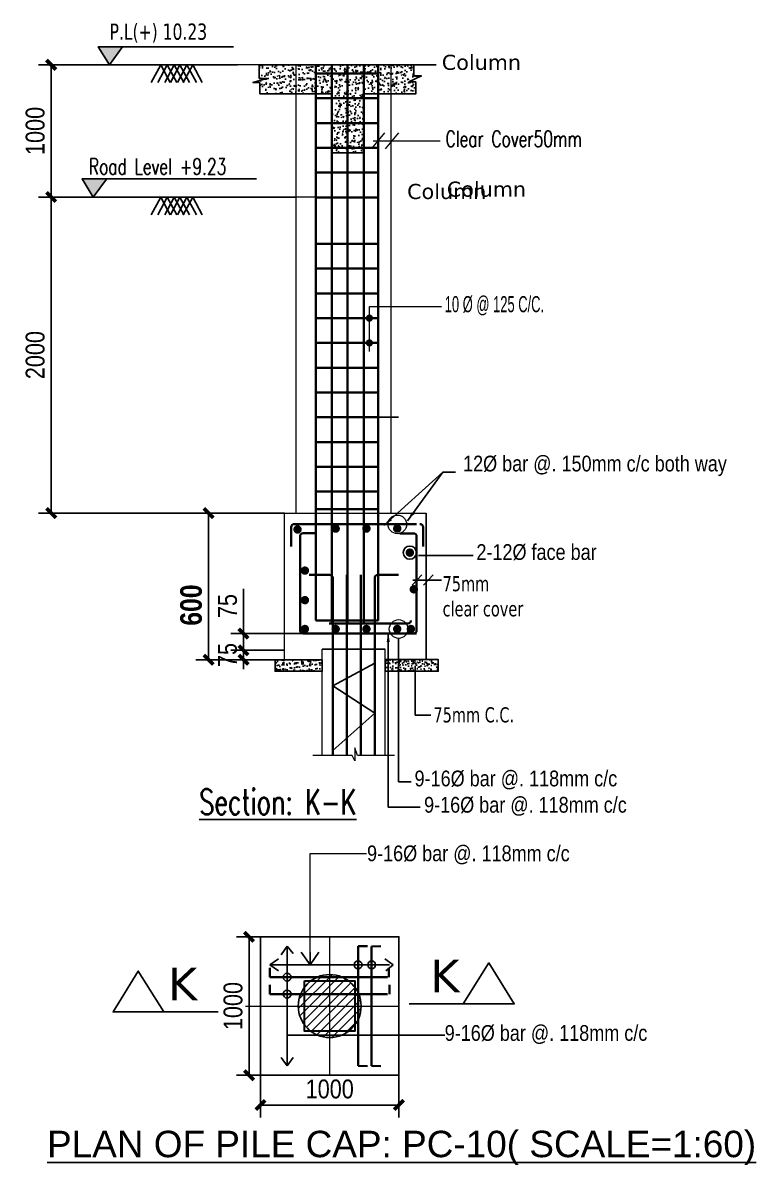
# Model space of a CAD drawing. Header units: millimetres. Extents: x 6239764 to 13047540, y 367704 to 979893.
# Drawn here: x 6619727 to 6625552, y 368915 to 377988 of the extents above; entities that cross this region are included whole.
import ezdxf

# ---------------------------------------------------------------- set-up
doc = ezdxf.new("R2010")
doc.units = ezdxf.units.MM
doc.header["$LTSCALE"] = 300
doc.linetypes.add('DASHED2', pattern=[0.375, 0.25, -0.125])
for name, color, linetype in [('BOU', 12, 'Continuous'), ('COLUMN', 9, 'Continuous'), ('DIM', 4, 'Continuous'), ('TEXT', 7, 'Continuous')]:
    doc.layers.add(name, color=color, linetype=linetype)
for name, color, linetype, lineweight in [('covering', 7, 'Continuous', 15), ('DIM C LINE', 8, 'Continuous', 13), ('dimension', 194, 'Continuous', 20), ('LINE-3', 7, 'Continuous', 15), ('Pile', 84, 'Continuous', 25), ('ROD', 10, 'Continuous', 35)]:
    doc.layers.add(name, color=color, linetype=linetype, lineweight=lineweight)
doc.styles.add('1-37.5', font='arial.ttf')
doc.styles.add('AFTXT', font='')
doc.styles.add('NARROW', font='ARIALN.TTF')
doc.styles.add('ROMANS', font='ROMANS.SHX', dxfattribs={"width": 0.8})
doc.styles.get("Standard").update_dxf_attribs({"font": 'txt8.shx', "width": 0.7, "bigfont": 'hztxt_ii.shx'})
doc.styles.add('TEXT', font='swisscl.ttf')
doc.styles.add('ver', font='verdana.ttf')
doc.styles.get('AFTXT').set_extended_font_data('Romans.shx')
doc.linetypes.add('ZIGZAG', pattern='A,0.0001,-0.2,[131,ltypeshp.shx,S=0.2,R=0,X=-0.2,Y=0],-0.4,[131,ltypeshp.shx,S=0.2,R=180,X=0.2,Y=0],-0.2', length=0.8001)
doc.dimstyles.new('1_8 N1', dxfattribs={"dimscale": 1.5, "dimtxt": 48, "dimasz": 36, "dimexe": 18, "dimexo": 18, "dimgap": 15, "dimtad": 1, "dimdec": 1, "dimzin": 3, "dimdsep": 46, "dimlunit": 4, "dimtxsty": 'TEXT', "dimblk": 'ARCHTICK', "dimcen": 5, "dimdle": 18, "dimclrd": 8, "dimclre": 8, "dimclrt": 256, "dimadec": 0, "dimazin": 0, "dimtfac": 1, "dimtdec": 1, "dimtix": 1, "dimtmove": 0, "dimatfit": 3, "dimfxl": 0.18, "dimtvp": 0.75, "dimtolj": 1, "dimtzin": 0, "dimlwe": -1, "dimarcsym": 0})
doc.dimstyles.new('DIM', dxfattribs={"dimtxt": 7, "dimasz": 3, "dimexe": 3, "dimexo": 3, "dimgap": 0.09, "dimtad": 0, "dimdec": 1, "dimzin": 0, "dimdsep": 46, "dimlunit": 4, "dimtxsty": 'ROMANS', "dimblk": 'ARCHTICK', "dimcen": 0.09, "dimdle": 1, "dimse1": 1, "dimse2": 1, "dimclrd": 7, "dimclre": 7, "dimclrt": 5, "dimazin": 0, "dimtfac": 1, "dimtdec": 1, "dimtofl": 0, "dimtmove": 0, "dimatfit": 3, "dimldrblk": 'OPEN90', "dimfxl": 1, "dimfrac": 2, "dimtolj": 1, "dimtzin": 0, "dimlwd": -1, "dimlwe": -1, "dimarcsym": 0})
doc.dimstyles.new('IED-2', dxfattribs={"dimscale": 50, "dimtxt": 3, "dimasz": 0.5, "dimexe": 2, "dimexo": 0, "dimgap": 2.5, "dimtad": 1, "dimdec": 0, "dimzin": 0, "dimdsep": 46, "dimtxsty": 'AFTXT', "dimblk": '_DOT7', "dimcen": 0.09, "dimclre": 7, "dimclrt": 3, "dimadec": 0, "dimazin": 0, "dimtfac": 1, "dimtdec": 0, "dimtix": 1, "dimtmove": 0, "dimatfit": 3, "dimldrblk": '_DOT7', "dimfxl": 1, "dimtolj": 1, "dimtzin": 0, "dimarcsym": 0})
pattern_1 = [(50, (6461004.72, 665771.97), (71.726018, -6.275213), [7.5, -82.5]), (355, (6461004.72, 665771.97), (-13.875133, 75.219213), [6, -66]), (100.451444, (6461010.7, 665771.45), (57.850885, 68.943999), [6.374019, -70.114211]), (46.1842, (6461004.72, 665791.97), (106.724133, -16.551928), [11.25, -123.75]), (96.635635, (6461013.61, 665790.59), (93.466195, 97.41186), [9.561034, -105.171376]), (351.184164, (6461004.72, 665791.97), (93.466195, 97.41186), [9, -99]), (21, (6461014.72, 665786.97), (59.690705, -40.261889), [7.5, -82.5]), (326, (6461014.72, 665786.97), (24.331533, 72.515005), [6, -66]), (71.451445, (6461019.694, 665783.616), (84.022238, 32.253115), [6.374019, -70.114211]), (37.5, (6461004.72, 665771.97), (1.2159855, 33.2893854), [0, -65.2, 0, -67, 0, -66.25]), (7.5, (6461004.72, 665771.97), (26.3069537, 39.441171), [0, -38.2, 0, -63.7, 0, -25.25]), (327.5, (6460982.42, 665771.97), (53.3822436, -2.2554872), [0, -25, 0, -78, 0, -103.5]), (317.5, (6460972.42, 665771.97), (58.318617, 10.010498), [0, -32.5, 0, -51.8, 0, -73.5])]

# ---------------------------------------------------------------- blocks, each defined once
blk = doc.blocks.new('_ArchTick')
at = {"color": 0, "linetype": 'ByBlock', "const_width": 0.4}
blk.add_lwpolyline([(-0.5, -0.5), (0.5, 0.5)], dxfattribs=at)
blk = doc.blocks.new('*D896')
at = {"color": 7, "lineweight": -2, "transparency": 16777216}
for p, q in [((6621805.1, 374093.9), (6621101.8, 374093.9)), ((6621730.1, 372929.5), (6621101.8, 372929.5))]:
    blk.add_line(p, q, dxfattribs=at)
at = {"color": 0, "lineweight": -2, "transparency": 16777216}
blk.add_line((6621201.8, 374093.9), (6621201.8, 372929.5), dxfattribs=at)
at = {"layer": 'Defpoints', "color": 0, "transparency": 16777216}
for p in [(6621805.1, 374093.9, 5), (6621201.8, 372929.5), (6621730.1, 372929.5)]:
    blk.add_point(p, dxfattribs=at)
at = {"color": 0, "lineweight": -2, "transparency": 16777216, "xscale": 75, "yscale": 75, "zscale": 75}
for p, rotation in [((6621201.8, 374093.9), 90), ((6621201.8, 372929.5), 270)]:
    blk.add_blockref('_ArchTick', p, dxfattribs=dict(at, rotation=rotation))
at = {"color": 3, "transparency": 16777216, "insert": (6621064.3, 373363.7), "char_height": 150, "attachment_point": 5, "rotation": 90, "style": 'NARROW'}
blk.add_mtext('\\A1;{\\fArial Narrow|b1|i0|c0|p34;\\H1.143x;\\C2;600}', dxfattribs=at)
blk = doc.blocks.new('_DOT7')
at = {"color": 7, "linetype": 'Continuous'}
blk.add_line((-0.5, 0), (-1, 0), dxfattribs=at)
at = {"color": 7, "linetype": 'Continuous', "const_width": 0.5}
blk.add_lwpolyline([(-0.25, 0, 1), (0.25, 0, 1), (-0.25, 0, 1)], format="xyb", dxfattribs=at)
blk = doc.blocks.new('*D897')
at = {"color": 7, "lineweight": -2, "transparency": 16777216}
for p, q in [((6621614.9, 369628.8), (6621614.9, 369292.7)), ((6622714.4, 369628.8), (6622714.4, 369292.7))]:
    blk.add_line(p, q, dxfattribs=at)
at = {"color": 0, "lineweight": -2, "transparency": 16777216}
blk.add_line((6621614.9, 369392.7), (6622714.4, 369392.7), dxfattribs=at)
at = {"layer": 'Defpoints', "color": 0, "transparency": 16777216}
for p in [(6621614.9, 369628.8), (6622714.4, 369628.8), (6622714.4, 369392.7)]:
    blk.add_point(p, dxfattribs=at)
at = {"color": 0, "lineweight": -2, "transparency": 16777216, "xscale": 75, "yscale": 75, "zscale": 75, "rotation": 180}
blk.add_blockref('_ArchTick', (6621614.9, 369392.7), dxfattribs=at)
at = {"color": 0, "lineweight": -2, "transparency": 16777216, "xscale": 75, "yscale": 75, "zscale": 75}
blk.add_blockref('_ArchTick', (6622714.4, 369392.7), dxfattribs=at)
at = {"color": 3, "transparency": 16777216, "insert": (6622164.6, 369519.3), "char_height": 150, "attachment_point": 5, "style": 'NARROW'}
blk.add_mtext('\\A1;1000', dxfattribs=at)
blk = doc.blocks.new('*D898')
at = {"color": 7, "lineweight": -2, "transparency": 16777216}
for p, q in [((6621614.9, 370728.8), (6621423.8, 370728.8)), ((6621614.9, 369628.8), (6621423.8, 369628.8))]:
    blk.add_line(p, q, dxfattribs=at)
at = {"color": 0, "lineweight": -2, "transparency": 16777216}
blk.add_line((6621523.8, 370728.8), (6621523.8, 369628.8), dxfattribs=at)
at = {"layer": 'Defpoints', "color": 0, "transparency": 16777216}
for p in [(6621614.9, 370728.8), (6621523.8, 369628.8), (6621614.9, 369628.8)]:
    blk.add_point(p, dxfattribs=at)
at = {"color": 0, "lineweight": -2, "transparency": 16777216, "xscale": 75, "yscale": 75, "zscale": 75}
for p, rotation in [((6621523.8, 370728.8), 90), ((6621523.8, 369628.8), 270)]:
    blk.add_blockref('_ArchTick', p, dxfattribs=dict(at, rotation=rotation))
at = {"color": 3, "transparency": 16777216, "insert": (6621397.2, 370178.8), "char_height": 150, "attachment_point": 5, "rotation": 90, "style": 'NARROW'}
blk.add_mtext('\\A1;1000', dxfattribs=at)
blk = doc.blocks.new('*D899')
at = {"color": 0, "lineweight": -2, "transparency": 16777216}
for p, q in [((6621479.9, 373137.3), (6621479.9, 373493.8)), ((6621479.9, 373004.5), (6621479.9, 373137.3))]:
    blk.add_line(p, q, dxfattribs=at)
at = {"color": 7, "lineweight": -2, "transparency": 16777216}
for p, q in [((6622055.1, 373137.3), (6621379.9, 373137.3)), ((6621805.1, 373004.5), (6621379.9, 373004.5))]:
    blk.add_line(p, q, dxfattribs=at)
at = {"layer": 'Defpoints', "color": 0, "transparency": 16777216}
for p in [(6621479.9, 373137.3), (6622055.1, 373137.3, 0), (6621805.1, 373004.5)]:
    blk.add_point(p, dxfattribs=at)
at = {"color": 0, "lineweight": -2, "transparency": 16777216, "xscale": 75, "yscale": 75, "zscale": 75}
for p, rotation in [((6621479.9, 373137.3), 90), ((6621479.9, 373004.5), 270)]:
    blk.add_blockref('_ArchTick', p, dxfattribs=dict(at, rotation=rotation))
at = {"color": 3, "transparency": 16777216, "insert": (6621353.6, 373355.7), "char_height": 150, "attachment_point": 5, "rotation": 90, "style": 'NARROW'}
blk.add_mtext('\\A1;75', dxfattribs=at)
blk = doc.blocks.new('*D900')
at = {"color": 7, "lineweight": -2, "transparency": 16777216}
for p, q in [((6621433, 377654.5), (6619852.2, 377654.5)), ((6621433, 376604.5), (6619852.2, 376604.5))]:
    blk.add_line(p, q, dxfattribs=at)
at = {"color": 0, "lineweight": -2, "transparency": 16777216}
blk.add_line((6619952.2, 376604.5), (6619952.2, 377654.5), dxfattribs=at)
at = {"layer": 'Defpoints', "color": 0, "transparency": 16777216}
for p in [(6619952.2, 377654.5), (6621433, 377654.5), (6621433, 376604.5, -5)]:
    blk.add_point(p, dxfattribs=at)
at = {"color": 0, "lineweight": -2, "transparency": 16777216, "xscale": 75, "yscale": 75, "zscale": 75}
for p, rotation in [((6619952.2, 377654.5), 90), ((6619952.2, 376604.5), 270)]:
    blk.add_blockref('_ArchTick', p, dxfattribs=dict(at, rotation=rotation))
at = {"color": 3, "transparency": 16777216, "insert": (6619825.6, 377129.5), "char_height": 150, "attachment_point": 5, "rotation": 90, "style": 'NARROW'}
blk.add_mtext('\\A1;1000', dxfattribs=at)
blk = doc.blocks.new('*D901')
at = {"color": 7, "lineweight": -2, "transparency": 16777216}
for p, q in [((6621805.1, 373004.5), (6621379.9, 373004.5)), ((6621805.1, 372929.5), (6621379.9, 372929.5))]:
    blk.add_line(p, q, dxfattribs=at)
at = {"color": 0, "lineweight": -2, "transparency": 16777216}
for p, q in [((6621479.9, 373004.5), (6621479.9, 373079.5)), ((6621479.9, 373004.5), (6621479.9, 372929.5)), ((6621479.9, 372929.5), (6621479.9, 372854.5))]:
    blk.add_line(p, q, dxfattribs=at)
at = {"layer": 'Defpoints', "color": 0, "transparency": 16777216}
for p in [(6621805.1, 373004.5, -5), (6621479.9, 372929.5), (6621805.1, 372929.5, -5)]:
    blk.add_point(p, dxfattribs=at)
at = {"color": 0, "lineweight": -2, "transparency": 16777216, "xscale": 75, "yscale": 75, "zscale": 75}
for p, rotation in [((6621479.9, 373004.5), 270), ((6621479.9, 372929.5), 90)]:
    blk.add_blockref('_ArchTick', p, dxfattribs=dict(at, rotation=rotation))
at = {"color": 3, "transparency": 16777216, "insert": (6621353.6, 372967), "char_height": 150, "attachment_point": 5, "rotation": 90, "style": 'NARROW'}
blk.add_mtext('\\A1;75', dxfattribs=at)
blk = doc.blocks.new('*D902')
at = {"color": 7, "lineweight": -2, "transparency": 16777216}
for p, q in [((6621897.8, 376604.5), (6619852.2, 376604.5)), ((6621805.1, 374093.9), (6619852.2, 374093.9))]:
    blk.add_line(p, q, dxfattribs=at)
at = {"color": 0, "lineweight": -2, "transparency": 16777216}
blk.add_line((6619952.2, 374093.9), (6619952.2, 376604.5), dxfattribs=at)
at = {"layer": 'Defpoints', "color": 0, "transparency": 16777216}
for p in [(6619952.2, 376604.5), (6621897.8, 376604.5), (6621805.1, 374093.9, -5)]:
    blk.add_point(p, dxfattribs=at)
at = {"color": 0, "lineweight": -2, "transparency": 16777216, "xscale": 75, "yscale": 75, "zscale": 75}
for p, rotation in [((6619952.2, 376604.5), 90), ((6619952.2, 374093.9), 270)]:
    blk.add_blockref('_ArchTick', p, dxfattribs=dict(at, rotation=rotation))
at = {"color": 3, "transparency": 16777216, "insert": (6619825.6, 375349.2), "char_height": 150, "attachment_point": 5, "rotation": 90, "style": 'NARROW'}
blk.add_mtext('\\A1;2000', dxfattribs=at)

msp = doc.modelspace()

# ---------------------------------------------------------------- hatches: boundary and pattern name
at = {"ltscale": 0.1}
h = msp.add_hatch(dxfattribs=at)
h.set_pattern_fill('AR-CONC', color=8, scale=0.5)
h.set_pattern_definition([(50, (-4423.5, -81742.45), (91.0923345, -7.9695428), [9.525, -104.775]), (355, (-4423.5, -81742.45), (-17.6217107, 95.5284226), [7.62, -83.8202921]), (100.4514447, (-4415.91, -81743.12), (73.4706235, 87.558876), [8.0950044, -89.0451223]), (46.1842, (-4423.5, -81717.05), (135.5395204, -21.021164), [14.2875, -157.1625]), (96.6355576, (-4412.2, -81718.8), (118.702067, 123.7130623), [12.1425116, -133.567804]), (351.1841512, (-4423.5, -81717.05), (118.702067, 123.7130623), [11.4299835, -125.729866]), (21, (-4410.8, -81723.4), (75.8071956, -51.1325991), [9.525, -104.775]), (326, (-4410.8, -81723.4), (30.9010142, 92.093983), [7.62, -83.82]), (71.451445, (-4404.48, -81727.66), (106.7082096, 40.9613844), [8.0950044, -89.0449688]), (37.5, (-4423.5, -81742.45), (1.54430163, 42.27751944), [0, -82.804, 0, -85.09, 0, -84.1375]), (7.5, (-4423.5, -81742.45), (33.40983126, 50.0902874), [0, -48.514, 0, -80.899, 0, -32.0675]), (327.5, (-4451.82, -81742.45), (67.79529758, -2.864372), [0, -31.75, 0, -99.06, 0, -131.445]), (317.5, (-4464.52, -81742.45), (74.0645907, 12.7132455), [0, -41.275, 0, -65.786, 0, -93.345])])
h.paths.add_polyline_path([(6621609.4, 377424.5), (6621609.4, 377513.6), (6621554.6, 377513.6), (6621664.6, 377546.5), (6621605.1, 377546.5), (6621605.1, 377654.5), (6622831.8, 377654.5), (6622831.8, 377566.3), (6622893.3, 377566.3), (6622793.5, 377519.1), (6622848.1, 377519.1), (6622848.1, 377424.1), (6622436.3, 377424.5), (6622436.3, 376954.5), (6622180.9, 376954.5), (6622180.9, 377424.5)])
at = {"lineweight": 25}
h = msp.add_hatch(dxfattribs=at)
h.set_pattern_fill('AR-CONC', color=9, scale=10)
h.set_pattern_definition(pattern_1)
h.paths.add_polyline_path([(6622105.3, 372929.5), (6621730.1, 372929.5), (6621730.1, 372837.4), (6622105.3, 372837.4)])
h = msp.add_hatch(dxfattribs=at)
h.set_pattern_fill('AR-CONC', color=9, scale=10)
h.set_pattern_definition(pattern_1)
h.paths.add_polyline_path([(6622605.3, 372930.8), (6623026.4, 372930.8), (6623026.4, 372837.4), (6622605.3, 372837.4)])
at = {"layer": 'DIM', "ltscale": 3}
for points in [[(6620520.1, 377797.9), (6620326.2, 377797.9), (6620415.2, 377654.5)], [(6620391.1, 376747.9), (6620197.2, 376747.9), (6620286.2, 376604.5)]]:
    msp.add_hatch(color=256, dxfattribs=at).paths.add_polyline_path(points)
at = {"layer": 'Pile'}
h = msp.add_hatch(dxfattribs=at)
h.set_pattern_fill('ANSI31', color=8, scale=400, style=0)
h.set_pattern_definition([(45, (7009433.54, 299542.71), (-35.355339, 35.355339), [])])
h.paths.add_polyline_path([(6622414.4, 370178.8), (6622164.4, 370178.8), (6622164.4, 369928.8, 0.414214)])
h.paths.add_polyline_path([(6622164.4, 370428.8), (6622164.4, 370178.8), (6622414.4, 370178.8, 0.414214)])
h.paths.add_polyline_path([(6622164.4, 370428.8, 0.414214), (6621914.4, 370178.8), (6622164.4, 370178.8)])
h.paths.add_polyline_path([(6622164.4, 370178.8), (6621914.4, 370178.8, 0.414214), (6622164.4, 369928.8)])

# ---------------------------------------------------------------- linework, layer by layer
at = {"lineweight": 0, "ltscale": 1500}
for p, q in [((6621732, 377654.5, 0), (6620260.9, 377654.5, 0)), ((6622653.5, 377654.5, -5), (6621016.5, 377654.5, -5)), ((6621732, 376604.5, 0), (6620207.7, 376604.5, 0)), ((6622487.6, 376604.5, -5), (6620963.3, 376604.5, -5))]:
    msp.add_line(p, q, dxfattribs=at)
at = {"color": 7, "lineweight": 25}
for p, q in [((6620821.9, 377654.5, 0), (6620746.5, 377513.8, 0)), ((6620873.6, 377654.5, 0), (6620798.2, 377513.8, 0)), ((6620821.9, 377654.5, 0), (6620897.3, 377513.8, 0)), ((6620929.2, 377654.5, 0), (6620853.8, 377513.8, 0)), ((6620873.6, 377654.5, 0), (6620949, 377513.8, 0)), ((6620975, 377654.5, 0), (6620899.6, 377513.8, 0)), ((6620929.2, 377654.5, 0), (6621004.7, 377513.8, 0)), ((6621030.6, 377654.5, 0), (6620955.2, 377513.8, 0)), ((6620975, 377654.5, 0), (6621050.4, 377513.8, 0)), ((6621076.3, 377654.5, 0), (6621000.9, 377513.8, 0)), ((6621030.6, 377654.5, 0), (6621106, 377513.8, 0)), ((6621076.3, 377654.5, 0), (6621151.8, 377513.8, 0)), ((6620821.9, 376604.5, 0), (6620746.5, 376463.8, 0)), ((6620873.6, 376604.5, 0), (6620798.2, 376463.8, 0)), ((6620821.9, 376604.5, 0), (6620897.3, 376463.8, 0)), ((6620929.2, 376604.5, 0), (6620853.8, 376463.8, 0)), ((6620873.6, 376604.5, 0), (6620949, 376463.8, 0)), ((6620975, 376604.5, 0), (6620899.6, 376463.8, 0)), ((6620929.2, 376604.5, 0), (6621004.7, 376463.8, 0)), ((6621030.6, 376604.5, 0), (6620955.2, 376463.8, 0)), ((6620975, 376604.5, 0), (6621050.4, 376463.8, 0)), ((6621076.3, 376604.5, 0), (6621000.9, 376463.8, 0)), ((6621030.6, 376604.5, 0), (6621106, 376463.8, 0)), ((6621076.3, 376604.5, 0), (6621151.8, 376463.8, 0)), ((6622870.2, 373758.3, 0), (6623304.1, 373758.3, 0))]:
    msp.add_line(p, q, dxfattribs=at)
at = {"color": 6, "ltscale": 0.1}
msp.add_line((6622653.5, 377654.5, -5), (6623010.2, 377654.5, -5), dxfattribs=at)
at = {"lineweight": 0}
for p, q in [((6622600.4, 377114.7, 0), (6622496.4, 376989.4, 0)), ((6622710.4, 377113.4, 0), (6622606.4, 376988, 0)), ((6622510.9, 377051.6, 0), (6623041.8, 377051.6, 0)), ((6622479.9, 375736.3, 0), (6623051.3, 375736.3, 0)), ((6622479.9, 375377.8, 0), (6622479.9, 375736.3, 0))]:
    msp.add_line(p, q, dxfattribs=at)
at = {"lineweight": 25}
for p, q in [((6622054.5, 374855.2, 0), (6622712.3, 374855.2, 0)), ((6622930.1, 372929.5, 0), (6622930.1, 374093.9, 0))]:
    msp.add_line(p, q, dxfattribs=at)
for p, q in [((6622819.2, 373521.2, 0), (6622895.1, 373604, 0)), ((6622823.7, 373562.4, 0), (6623053.8, 373562.4, 0)), ((6622909.3, 373521.2, 0), (6622985.1, 373604, 0)), ((6621826.3, 369946.4, 0), (6623077.9, 369946.4, 0))]:
    msp.add_line(p, q)
at = {"color": 6, "ltscale": 0.1, "elevation": -5}
msp.add_lwpolyline([(6621609.4, 377424.5), (6621609.4, 377513.6), (6621554.6, 377513.6), (6621664.6, 377546.5), (6621605.1, 377546.5), (6621605.1, 377654.5), (6622831.8, 377654.5), (6622831.8, 377566.3), (6622893.3, 377566.3), (6622793.5, 377519.1), (6622848.1, 377519.1), (6622848.1, 377424.1), (6622436.3, 377424.5), (6622436.3, 376954.5), (6622180.9, 376954.5), (6622180.9, 377424.5), (6621609.4, 377424.5)], dxfattribs=at)
at = {"lineweight": 0, "const_width": 28.7, "elevation": 0}
for points in [[(6622465.6, 375642.7, 1), (6622494.3, 375642.7, 1)], [(6622465.6, 375445.9, 1), (6622494.3, 375445.9, 1)]]:
    msp.add_lwpolyline(points, format="xyb", close=True, dxfattribs=at)
at = {"lineweight": 25, "elevation": -5}
for points in [[(6622105.3, 372929.5), (6621730.1, 372929.5), (6621730.1, 372837.4), (6622105.3, 372837.4)], [(6622605.3, 372930.8), (6623026.4, 372930.8), (6623026.4, 372837.4), (6622605.3, 372837.4)]]:
    msp.add_lwpolyline(points, close=True, dxfattribs=at)
at = {"color": 7, "lineweight": 25}
msp.add_circle((6622801, 373780, 0), 52.5, dxfattribs=at)
at = {"layer": 'BOU', "color": 141, "ltscale": 0.1, "elevation": 0}
msp.add_lwpolyline([(6621614.9, 369628.8), (6622714.4, 369628.8), (6622714.4, 370728.8), (6621614.9, 370728.8), (6621614.9, 369628.8)], dxfattribs=at)
at = {"layer": 'COLUMN', "lineweight": 30, "elevation": 0}
msp.add_lwpolyline([(6621964.4, 370378.8), (6622364.4, 370378.8), (6622364.4, 369978.8), (6621964.4, 369978.8)], close=True, dxfattribs=at)
at = {"layer": 'covering', "lineweight": 0, "ltscale": 1500}
for p, q in [((6621897.8, 374093.9, 0), (6621897.8, 377654.5, 0)), ((6622653.5, 374093.9, -5), (6622653.5, 377654.5, -5)), ((6621805.1, 372929.5, -5), (6621805.1, 374093.9, -5)), ((6621805.1, 374093.9, -5), (6622653.5, 374093.9, -5)), ((6622653.5, 374093.9, 0), (6622930.1, 374093.9, 0)), ((6622105.3, 372169.6, -5), (6622105.3, 373012.9, -5)), ((6622605.3, 372169.5, -5), (6622605.3, 373012.9, -5))]:
    msp.add_line(p, q, dxfattribs=at)
at = {"layer": 'covering', "linetype": 'DASHED2', "lineweight": 0, "ltscale": 1500, "elevation": -5}
msp.add_lwpolyline([(6622680.3, 372169.5), (6622385.1, 372169.5), (6622364.2, 372230.9), (6622364.2, 372126.9), (6622343, 372169.6), (6622030.3, 372169.6)], dxfattribs=at)
at = {"layer": 'DIM'}
for p, q in [((6623063.9, 374419.3, -5), (6623164.4, 374419.3, -5)), ((6621826.3, 370653.8, 0), (6621779.1, 370586.9, 0)), ((6621826.3, 369703.8, 0), (6621826.3, 370653.8, 0)), ((6621826.3, 370653.8, 0), (6621873.4, 370595.1, 0)), ((6621689.9, 370506, 0), (6621756.8, 370553.2, 0)), ((6622668.7, 370506, 0), (6622601.8, 370553.2, 0)), ((6621689.9, 370506, 0), (6622639.4, 370506, 0)), ((6621689.9, 370506, 0), (6621756.8, 370459, 0)), ((6622668.7, 370506, 0), (6622610, 370459, 0)), ((6621826.3, 369703.8, 0), (6621779.1, 369770.7, 0)), ((6621826.3, 369703.8, 0), (6621873.4, 369770.7, 0))]:
    msp.add_line(p, q, dxfattribs=at)
at = {"layer": 'DIM', "linetype": 'ZIGZAG', "ltscale": 0.1}
msp.add_line((6622105.3, 373012.9, -5), (6622605.3, 373012.9, -5), dxfattribs=at)
at = {"layer": 'DIM', "ltscale": 3, "elevation": 0}
for points in [[(6620519.9, 377797.6), (6620415.2, 377654.5), (6620326.2, 377797.9), (6621400.4, 377797.9)], [(6620390.9, 376747.6), (6620286.2, 376604.5), (6620197.2, 376747.9), (6621583.7, 376747.9)], [(6620848.1, 370131.7), (6620644.3, 370456.7), (6620443.8, 370131.7), (6621278.1, 370131.7)], [(6623225.8, 370196), (6623429.6, 370520.9), (6623630.1, 370196), (6622795.8, 370196)]]:
    msp.add_lwpolyline(points, dxfattribs=at)
at = {"layer": 'DIM'}
for centre in [(6622390.1, 370506, 0), (6622497.7, 370506, 0), (6621826.3, 370408.4, 2.6), (6621826.3, 370273.7, 2.6)]:
    msp.add_circle(centre, 31.2, dxfattribs=at)
at = {"layer": 'DIM C LINE'}
for p, q in [((6622164.4, 369628.8, 0), (6622164.4, 370728.8, 0)), ((6621496.9, 370178.8, 0), (6622714.4, 370178.8, 0))]:
    msp.add_line(p, q, dxfattribs=at)
at = {"layer": 'dimension', "lineweight": 20, "ltscale": 100}
for centre in [(6622702, 374004.6, -5), (6622712.3, 373173.6, -5)]:
    msp.add_circle(centre, 74.3, dxfattribs=at)
at = {"layer": 'Pile', "color": 3}
msp.add_circle((6622164.4, 370178.8, -1250), 250, dxfattribs=at)
at = {"layer": 'ROD'}
for p, q in [((6622054.5, 373241.9, 0), (6622054.5, 377654.5, 0)), ((6622180.9, 373216.9, 0), (6622180.9, 377654.5, 0)), ((6622305.1, 373213, 0), (6622305.1, 377654.5, 0)), ((6622436.3, 373216.9, 0), (6622436.3, 377654.5, 0)), ((6622549.2, 373241.9, 0), (6622549.2, 377654.5, 0)), ((6622054.5, 377585.8, 5), (6622549.2, 377585.8, 5)), ((6622054.5, 377388.9, 5), (6622549.2, 377388.9, 5)), ((6622054.5, 377192, 5), (6622549.2, 377192, 5)), ((6622054.5, 376995.1, 5), (6622549.2, 376995.1, 5)), ((6622054.5, 376798.3, 5), (6622549.2, 376798.3, 5)), ((6622054.5, 376601.4, 5), (6622549.2, 376601.4, 5)), ((6622054.5, 376233.4, 0), (6622549.2, 376233.4, 0)), ((6622054.5, 376036.5, 0), (6622549.2, 376036.5, 0)), ((6622054.5, 375839.6, 0), (6622549.2, 375839.6, 0)), ((6622054.5, 375642.7, 0), (6622549.2, 375642.7, 0)), ((6622054.5, 375445.9, 0), (6622549.2, 375445.9, 0)), ((6622054.5, 375249, 0), (6622549.2, 375249, 0)), ((6622054.5, 375052.1, 0), (6622549.2, 375052.1, 0)), ((6622054.5, 374855.2, 0), (6622549.2, 374855.2, 0)), ((6622054.5, 374658.4, 0), (6622549.2, 374658.4, 0)), ((6622054.5, 374461.5, 0), (6622549.2, 374461.5, 0)), ((6622054.5, 374264.6, 0), (6622549.2, 374264.6, 0)), ((6622054.5, 374125.5, 0), (6622549.2, 374125.5, 0)), ((6621928.7, 373162.3, -5), (6621928.7, 373909.9, -5)), ((6621953.7, 373934.9, -5), (6622062.6, 373934.9, -5)), ((6622721.3, 373933.2, 0), (6622830.1, 373933.2, 0)), ((6622855.1, 373162.3, 0), (6622855.1, 373908.2, 0)), ((6622163.9, 373604.2), (6622000.9, 373604.2)), ((6622188.9, 372169.6, -5), (6622188.9, 373579.2, -0.1)), ((6622299.9, 372169.6, -5), (6622299.9, 373604.2)), ((6622410.8, 372169.5, -5), (6622410.8, 373604.2)), ((6622521.8, 372169.5, -5), (6622521.8, 373579.2, -0.1)), ((6622709.7, 373604.2), (6622546.8, 373604.2)), ((6622054.5, 373241.9, 0), (6622549.2, 373241.9, 0)), ((6622785.1, 373216.9, -5), (6622160.8, 373216.9, -5)), ((6621953.7, 373137.3, -5), (6622855.1, 373137.3, -5)), ((6622390.1, 370653.8, 0), (6622390.1, 369703.8, 0)), ((6622390.1, 370653.8, 0), (6622463.9, 370653.3, 0)), ((6622497.7, 370651.4, 0), (6622571.4, 370653.3, 0)), ((6622497.7, 370651.4, 0), (6622497.7, 369703.8, 0)), ((6621688.4, 370408.4, 0), (6621688.4, 370482.2, 0)), ((6622634.6, 370408.4, 0), (6622634.6, 370482.2, 0)), ((6621688.4, 370408.4, 0), (6622624, 370408.4, 0)), ((6621689.9, 370273.7, 0), (6621689.9, 370347.5, 0)), ((6621689.9, 370273.7, 0), (6622624, 370273.7, 0)), ((6622639.4, 370273.7, 0), (6622639.4, 370347.5, 0)), ((6622390.1, 369703.8, 0), (6622463.9, 369701.8, 0)), ((6622497.7, 369703.8, 0), (6622571.4, 369701.8, 0))]:
    msp.add_line(p, q, dxfattribs=at)
at = {"layer": 'ROD', "lineweight": 25}
for p, q in [((6622188.9, 372721.1, -5), (6622521.8, 372902.2, -5)), ((6622188.9, 372721.1, -5), (6622521.8, 372503.8, -5)), ((6622188.9, 372209.8, -5), (6622521.8, 372503.8, -5))]:
    msp.add_line(p, q, dxfattribs=at)
at = {"layer": 'ROD'}
for points, elevation in [([(6622855.1, 374007.4), (6621883.9, 374007.4, 0.414214), (6621858.9, 373982.4), (6621858.9, 373827.7)], -5), ([(6622906.6, 373827.7), (6622906.6, 373982.4, 0.414214), (6622881.6, 374007.4)], 0)]:
    msp.add_lwpolyline(points, format="xyb", dxfattribs=dict(at, elevation=elevation))
at = {"layer": 'ROD', "const_width": 33.4}
for points, elevation in [([(6621925.6, 373964.1, -1), (6621892.2, 373964.1, -1)], -5), ([(6622228.7, 373971.2, -1), (6622195.3, 373971.2, -1)], -5), ([(6622473.1, 373971.2, -1), (6622439.7, 373971.2, -1)], -5), ([(6622717.6, 373971.2, -1), (6622684.2, 373971.2, -1)], -5), ([(6622817.7, 373780, -1), (6622784.3, 373780, -1)], 0), ([(6621984.2, 373637.3, -1), (6621950.8, 373637.3, -1)], -5), ([(6622816.3, 373488.8, 1), (6622849.7, 373488.8, 1)], 0), ([(6621984.2, 373402.6, -1), (6621950.8, 373402.6, -1)], -5), ([(6621984.2, 373173.6, -1), (6621950.8, 373173.6, -1)], -5), ([(6622228.7, 373173.6, -1), (6622195.3, 373173.6, -1)], -5), ([(6622473.1, 373173.6, -1), (6622439.7, 373173.6, -1)], -5), ([(6622717.6, 373173.6, -1), (6622684.2, 373173.6, -1)], -5), ([(6622826.2, 373173.6, -1), (6622792.8, 373173.6, -1)], 0)]:
    msp.add_lwpolyline(points, format="xyb", close=True, dxfattribs=dict(at, elevation=elevation))
at = {"layer": 'ROD'}
for centre, start, end in [((6621953.7, 373909.9, -5), 90, 180), ((6622830.1, 373908.2, 0), 0, 90), ((6622785.1, 373241.9, -5), 270, 0), ((6621953.7, 373162.3, -5), 180, 270), ((6622830.1, 373162.3, 0), 270, 0)]:
    msp.add_arc(centre, 25, start, end, dxfattribs=at)
at = {"layer": 'ROD', "extrusion": (0, -0.003485, 0.999994)}
for centre, start, end in [((6622163.9, 373576.9, -1302.1), 0, 90), ((6622546.8, 373576.9, -1302.1), 90, 180)]:
    msp.add_arc(centre, 25, start, end, dxfattribs=at)

# ---------------------------------------------------------------- texts
at = {"ltscale": 1500, "attachment_point": 1}
for s, insert, char_height, width in [('{\\fVerdana|b0|i0|c0|p34;P.L(+) 10.23}', (6620415.9, 377982.8, -5), 128.656, 143551.162), ('{\\fVerdana|b0|i0|c0|p34;75mm \\Pclear cover}', (6623061.6, 373593.4), 119.769, 4739.703), ('{\\fVerdana|b0|i0|c0|p34;75mm C.C.}', (6622988.6, 372551.7, -5), 119.769, 4739.703)]:
    msp.add_mtext(s, dxfattribs=dict(at, insert=insert, char_height=char_height, width=width))
at = {"ltscale": 1500}
for s, insert, char_height, width, attachment_point, style in [('Column', (6623055, 377734.3, 0), 119.77, 1192.266, 1, 'ver'), ('Column', (6622779.6, 376708.7, 0), 119.77, 1192.266, 1, 'ver'), ('Column', (6623095, 376726.9, 0), 119.77, 1192.266, 1, 'ver'), ('12%%C bar @. 150mm c/c both way', (6623223.8, 374550.2, -5), 125, 2179.751, 1, 'NARROW'), ('2-12%%C face bar', (6623329.9, 373847.4, 0), 125, 1990.284, 1, 'NARROW'), ('9-16%%C bar @. 118mm c/c ', (6622838.7, 372048.9, -5), 125, 2763.476, 1, 'NARROW'), ('9-16%%C bar @. 118mm c/c ', (6622914.4, 371839.9, -5), 125, 2538.81, 1, 'NARROW'), ('9-16%%C bar @. 118mm c/c ', (6622461.2, 371454.1, -20.9), 125, 1993.186, 1, 'NARROW'), ('K', (6623194.8, 370547.4, 0), 258.5, 337.096, 3, 'ver'), ('K', (6620879.1, 370483.2, 0), 258.5, 337.096, 1, 'ver'), ('9-16%%C bar @. 118mm c/c ', (6623077.9, 370027.4, -20.9), 125, 1993.186, 1, 'NARROW')]:
    msp.add_mtext(s, dxfattribs=dict(at, insert=insert, char_height=char_height, width=width, attachment_point=attachment_point, style=style))
at = {"char_height": 128.068, "attachment_point": 1}
for s, insert, width in [('Clear Cover50mm', (6623085.1, 377130.7, -5), 1699.627), ('{\\fArial Narrow|b0|i0|c0|p34;10 %%C @ 125 C/C.}', (6623078.3, 375817.6, 0), 2498.988)]:
    msp.add_mtext(s, dxfattribs=dict(at, insert=insert, width=width))
at = {"ltscale": 1500, "insert": (6620251.7, 376911.1, 0), "char_height": 128.656, "attachment_point": 1}
msp.add_mtext('Road Level +9.23', dxfattribs=at)
at = {"layer": 'DIM', "insert": (6621128.3, 371900.3, -5), "char_height": 200, "attachment_point": 1}
msp.add_mtext('{\\LSection: K-K}', dxfattribs=at)
at = {"layer": 'TEXT', "linetype": 'Continuous', "ltscale": 0.5, "insert": (6619837.8, 369188.3), "char_height": 210, "attachment_point": 1, "style": '1-37.5'}
msp.add_mtext('{\\L PLAN OF PILE CAP: PC-10( SCALE=1:60)}', dxfattribs=at)

# ---------------------------------------------------------------- dimensions: what is measured, and where the dimension line sits
for base, p1, p2, text, picture, middle in [((6619952.2, 377654.5, 0), (6621433, 376604.5, -5), (6621433, 377654.5, 0), '1000', '*D900', (6619825.6, 377129.5, 0)), ((6619952.2, 376604.5, 0), (6621805.1, 374093.9, -5), (6621897.8, 376604.5, 0), '2000', '*D902', (6619825.6, 375349.2, 0))]:
    dim = msp.add_linear_dim(base=base, p1=p1, p2=p2, angle=90, text=text, dimstyle='IED-2', override={"dimasz": 1.5, "dimgap": 1, "dimtxsty": 'NARROW', "dimblk1": 'ArchTick', "dimblk2": 'ArchTick', "dimsah": 1})
    dim.commit()
    dim.dimension.update_dxf_attribs({"geometry": picture, "text_midpoint": middle})
for base, p1, p2, text, picture, middle in [((6621201.8, 372929.5, -5), (6621805.1, 374093.9, 0), (6621730.1, 372929.5, -5), '{\\fArial Narrow|b1|i0|c0|p34;\\H1.143x;\\C2;600}', '*D896', (6621201.8, 373363.7, -5)), ((6621479.9, 373137.3, -5), (6621805.1, 373004.5, -5), (6622055.1, 373137.3, -5), '75', '*D899', (6621479.9, 373355.7, -5)), ((6621523.8, 369628.8, 0), (6621614.9, 370728.8, 0), (6621614.9, 369628.8, 0), '1000', '*D898', (6621523.8, 370178.8, 0))]:
    dim = msp.add_linear_dim(base=base, p1=p1, p2=p2, angle=90, text=text, dimstyle='IED-2', override={"dimasz": 1.5, "dimgap": 1, "dimtxsty": 'NARROW', "dimblk1": 'ArchTick', "dimblk2": 'ArchTick', "dimsah": 1})
    dim.commit()
    dim.dimension.update_dxf_attribs({"geometry": picture, "text_midpoint": middle, "dimtype": 160})
dim = msp.add_linear_dim(base=(6621479.9, 372929.5, 0), p1=(6621805.1, 373004.5, -5), p2=(6621805.1, 372929.5, -5), angle=90, dimstyle='IED-2', override={"dimasz": 1.5, "dimgap": 1, "dimtxsty": 'NARROW', "dimblk1": 'ArchTick', "dimblk2": 'ArchTick', "dimsah": 1})
dim.commit()
dim.dimension.update_dxf_attribs({"geometry": '*D901', "text_midpoint": (6621353.6, 372967, 0)})
dim = msp.add_linear_dim(base=(6622714.4, 369392.7, 0), p1=(6621614.9, 369628.8, 0), p2=(6622714.4, 369628.8, 0), text='1000', dimstyle='IED-2', override={"dimasz": 1.5, "dimgap": 1, "dimtxsty": 'NARROW', "dimblk1": 'ArchTick', "dimblk2": 'ArchTick', "dimsah": 1})
dim.commit()
dim.dimension.update_dxf_attribs({"geometry": '*D897', "text_midpoint": (6622164.6, 369392.7, 0), "dimtype": 160})

# ---------------------------------------------------------------- leaders
at = {"layer": 'DIM'}
for points, override in [([(6622595.1, 373996.3, -5), (6623063.9, 374419.3, -5)], {"dimasz": 50, "dimclrd": 256}), ([(6622781.5, 374032.5, -5), (6623063.9, 374419.3, -5)], {"dimasz": 50, "dimclrd": 256}), ([(6622629.5, 373145.7, -5), (6622629.5, 371759.7, -5), (6622883.7, 371759.7, -5)], {"dimasz": 50, "dimclrd": 256}), ([(6622712.3, 373099.3, -5), (6622712.3, 371959.9, -5), (6622812.9, 371959.9, -5)], {"dimasz": 3, "dimclrd": 256}), ([(6622842.5, 372880.7, -5), (6622842.5, 372489.8, -5), (6622968, 372489.8, -5)], {"dimasz": 3.5, "dimclrd": 256})]:
    msp.add_leader(points, dimstyle='1_8 N1', override=override, dxfattribs=at)
at = {"layer": 'LINE-3'}
msp.add_leader([(6622008.6, 370506, 0), (6622008.6, 371389.4, 0), (6622456.3, 371389.4, 0)], dimstyle='DIM', override={"dimasz": 100, "dimgap": 2, "dimtad": 0, "dimfxl": 2}, dxfattribs=at)

doc.saveas('drawing.dxf')
